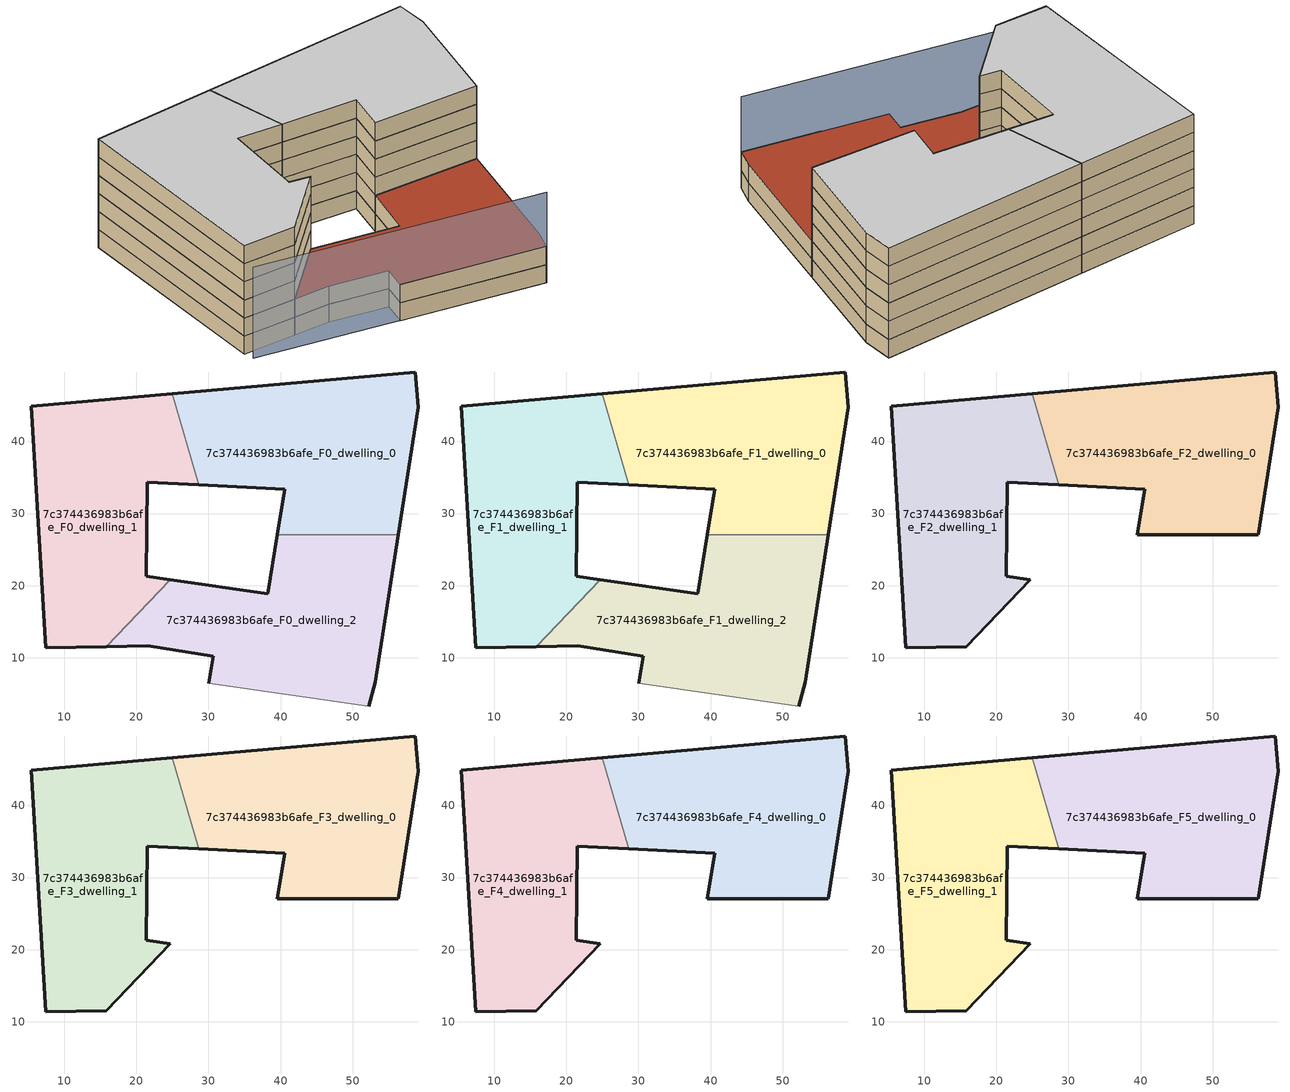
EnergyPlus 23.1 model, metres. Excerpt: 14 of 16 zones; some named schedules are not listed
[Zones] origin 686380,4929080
7c374436983b6afe_F0_dwelling_0
 floor ground (EU_floor_Construction): 56.32,27.08 59.07,44.71 58.64,49.61 25.01,46.62 28.64,33.96 40.54,33.33 39.52,27.08 z0
 wall outside (EU_wall_Construction): 39.52,27.08 40.54,33.33 28.64,33.96 / 25.01,46.62 58.64,49.61 59.07,44.71 56.32,27.08 z0:3
 wall to 7c374436983b6afe_F0_dwelling_2 (EU_wall_Construction): 56.32,27.08 39.52,27.08 z0:3
 wall to 7c374436983b6afe_F0_dwelling_1 (EU_wall_Construction): 28.64,33.96 25.01,46.62 z0:3
7c374436983b6afe_F0_dwelling_1
 floor ground (EU_floor_Construction): 24.69,20.84 21.41,21.32 21.54,34.33 28.64,33.96 25.01,46.62 5.45,44.88 7.44,11.37 15.87,11.54 z0
 wall outside (EU_wall_Construction): 28.64,33.96 21.54,34.33 21.41,21.32 24.69,20.84 / 15.87,11.54 7.44,11.37 5.45,44.88 25.01,46.62 z0:3
 wall to 7c374436983b6afe_F0_dwelling_2 (EU_wall_Construction): 24.69,20.84 15.87,11.54 z0:3
7c374436983b6afe_F0_dwelling_2
 floor ground (EU_floor_Construction): 52.19,3.33 53.14,6.61 56.32,27.08 39.52,27.08 38.19,18.89 24.69,20.84 15.87,11.54 21.62,11.66 30.65,10.25 30.06,6.5 z0
 wall outside (EU_wall_Construction): 24.69,20.84 38.19,18.89 39.52,27.08 / 56.32,27.08 53.14,6.61 52.19,3.33 / 30.06,6.5 30.65,10.25 21.62,11.66 15.87,11.54 z0:3
 wall adiabatic (EU_wall_Construction): 52.19,3.33 30.06,6.5 z0:3
7c374436983b6afe_F1_dwelling_0
 floor to 7c374436983b6afe_F0_dwelling_0 (EU_floor_Construction): 56.32,27.08 59.07,44.71 58.64,49.61 25.01,46.62 28.64,33.96 40.54,33.33 39.52,27.08 z3
 wall outside (EU_wall_Construction): 39.52,27.08 40.54,33.33 28.64,33.96 / 25.01,46.62 58.64,49.61 59.07,44.71 56.32,27.08 z3:6
 wall to 7c374436983b6afe_F1_dwelling_2 (EU_wall_Construction): 56.32,27.08 39.52,27.08 z3:6
 wall to 7c374436983b6afe_F1_dwelling_1 (EU_wall_Construction): 28.64,33.96 25.01,46.62 z3:6
7c374436983b6afe_F1_dwelling_1
 floor to 7c374436983b6afe_F0_dwelling_1 (EU_floor_Construction): 24.69,20.84 21.41,21.32 21.54,34.33 28.64,33.96 25.01,46.62 5.45,44.88 7.44,11.37 15.87,11.54 z3
 wall outside (EU_wall_Construction): 28.64,33.96 21.54,34.33 21.41,21.32 24.69,20.84 / 15.87,11.54 7.44,11.37 5.45,44.88 25.01,46.62 z3:6
 wall to 7c374436983b6afe_F1_dwelling_2 (EU_wall_Construction): 24.69,20.84 15.87,11.54 z3:6
7c374436983b6afe_F1_dwelling_2
 floor to 7c374436983b6afe_F0_dwelling_2 (EU_floor_Construction): 52.19,3.33 53.14,6.61 56.32,27.08 39.52,27.08 38.19,18.89 24.69,20.84 15.87,11.54 21.62,11.66 30.65,10.25 30.06,6.5 z3
 wall outside (EU_wall_Construction): 24.69,20.84 38.19,18.89 39.52,27.08 / 56.32,27.08 53.14,6.61 52.19,3.33 / 30.06,6.5 30.65,10.25 21.62,11.66 15.87,11.54 z3:6
 wall adiabatic (EU_wall_Construction): 52.19,3.33 30.06,6.5 z3:6
 roof outside (EU_roof_Construction): 56.32,27.08 53.14,6.61 52.19,3.33 30.06,6.5 30.65,10.25 21.62,11.66 15.87,11.54 24.69,20.84 38.19,18.89 39.52,27.08 z6
7c374436983b6afe_F2_dwelling_0
 floor to 7c374436983b6afe_F1_dwelling_0 (EU_floor_Construction): 56.32,27.08 59.07,44.71 58.64,49.61 25.01,46.62 28.64,33.96 40.54,33.33 39.52,27.08 z6
 wall outside (EU_wall_Construction): 25.01,46.62 58.64,49.61 59.07,44.71 56.32,27.08 39.52,27.08 40.54,33.33 28.64,33.96 z6:9
 wall to 7c374436983b6afe_F2_dwelling_1 (EU_wall_Construction): 28.64,33.96 25.01,46.62 z6:9
7c374436983b6afe_F2_dwelling_1
 floor to 7c374436983b6afe_F1_dwelling_1 (EU_floor_Construction): 24.69,20.84 21.41,21.32 21.54,34.33 28.64,33.96 25.01,46.62 5.45,44.88 7.44,11.37 15.87,11.54 z6
 wall outside (EU_wall_Construction): 28.64,33.96 21.54,34.33 21.41,21.32 24.69,20.84 15.87,11.54 7.44,11.37 5.45,44.88 25.01,46.62 z6:9
7c374436983b6afe_F3_dwelling_0
 floor to 7c374436983b6afe_F2_dwelling_0 (EU_floor_Construction): 56.32,27.08 59.07,44.71 58.64,49.61 25.01,46.62 28.64,33.96 40.54,33.33 39.52,27.08 z9
 wall outside (EU_wall_Construction): 25.01,46.62 58.64,49.61 59.07,44.71 56.32,27.08 39.52,27.08 40.54,33.33 28.64,33.96 z9:12
 wall to 7c374436983b6afe_F3_dwelling_1 (EU_wall_Construction): 28.64,33.96 25.01,46.62 z9:12
7c374436983b6afe_F3_dwelling_1
 floor to 7c374436983b6afe_F2_dwelling_1 (EU_floor_Construction): 24.69,20.84 21.41,21.32 21.54,34.33 28.64,33.96 25.01,46.62 5.45,44.88 7.44,11.37 15.87,11.54 z9
 wall outside (EU_wall_Construction): 28.64,33.96 21.54,34.33 21.41,21.32 24.69,20.84 15.87,11.54 7.44,11.37 5.45,44.88 25.01,46.62 z9:12
7c374436983b6afe_F4_dwelling_0
 floor to 7c374436983b6afe_F3_dwelling_0 (EU_floor_Construction): 56.32,27.08 59.07,44.71 58.64,49.61 25.01,46.62 28.64,33.96 40.54,33.33 39.52,27.08 z12
 wall outside (EU_wall_Construction): 25.01,46.62 58.64,49.61 59.07,44.71 56.32,27.08 39.52,27.08 40.54,33.33 28.64,33.96 z12:15
 wall to 7c374436983b6afe_F4_dwelling_1 (EU_wall_Construction): 28.64,33.96 25.01,46.62 z12:15
7c374436983b6afe_F4_dwelling_1
 floor to 7c374436983b6afe_F3_dwelling_1 (EU_floor_Construction): 24.69,20.84 21.41,21.32 21.54,34.33 28.64,33.96 25.01,46.62 5.45,44.88 7.44,11.37 15.87,11.54 z12
 wall outside (EU_wall_Construction): 28.64,33.96 21.54,34.33 21.41,21.32 24.69,20.84 15.87,11.54 7.44,11.37 5.45,44.88 25.01,46.62 z12:15
7c374436983b6afe_F5_dwelling_0
 floor to 7c374436983b6afe_F4_dwelling_0 (EU_floor_Construction): 56.32,27.08 59.07,44.71 58.64,49.61 25.01,46.62 28.64,33.96 40.54,33.33 39.52,27.08 z15
 wall outside (EU_wall_Construction): 25.01,46.62 58.64,49.61 59.07,44.71 56.32,27.08 39.52,27.08 40.54,33.33 28.64,33.96 z15:18
 wall to 7c374436983b6afe_F5_dwelling_1 (EU_wall_Construction): 28.64,33.96 25.01,46.62 z15:18
 ceiling to 7c374436983b6afe_F6_dwelling_0 (EU_floor_Construction): 58.64,49.61 59.07,44.71 56.32,27.08 39.52,27.08 40.54,33.33 28.64,33.96 25.01,46.62 z18
7c374436983b6afe_F5_dwelling_1
 floor to 7c374436983b6afe_F4_dwelling_1 (EU_floor_Construction): 24.69,20.84 21.41,21.32 21.54,34.33 28.64,33.96 25.01,46.62 5.45,44.88 7.44,11.37 15.87,11.54 z15
 wall outside (EU_wall_Construction): 28.64,33.96 21.54,34.33 21.41,21.32 24.69,20.84 15.87,11.54 7.44,11.37 5.45,44.88 25.01,46.62 z15:18
 ceiling to 7c374436983b6afe_F6_dwelling_1 (EU_floor_Construction): 25.01,46.62 28.64,33.96 21.54,34.33 21.41,21.32 24.69,20.84 15.87,11.54 7.44,11.37 5.45,44.88 z18
shading: 7.94,9.97 52.19,3.33 z0:15
[Building]
EU S2 Campaign: North Axis=0; Terrain=City; Solar Distribution=FullExterior
[Site:Location]
Bologna: Latitude=44.5; Longitude=11.25; Time Zone=1; Elevation=37
[SizingPeriod:WeatherFileDays]
AnnualSizingPeriod: Begin Month=1; Begin Day of Month=1; End Month=12; End Day of Month=31; Day of Week for Start Day=Monday; Use Weather File Daylight Saving Period=No; Use Weather File Rain and Snow Indicators=No
[MATERIAL]
EU_InternalMass_Material: Roughness=MediumRough; Thickness=0.1; Conductivity=1; Density=1800; Specific Heat=900; Thermal Absorptance=0.9; Solar Absorptance=0.7; Visible Absorptance=0.7
[MATERIAL:NOMASS] Roughness=MediumRough; Thermal Absorptance=0.9; Solar Absorptance=0.7; Visible Absorptance=0.7
Name | Thermal Resistance
EU_wall_NoMass | 0.905828
EU_roof_NoMass | 0.37593
EU_floor_NoMass | 0.67114
[CONSTRUCTION]
EU_wall_Construction: EU_wall_NoMass
EU_roof_Construction: EU_roof_NoMass
EU_floor_Construction: EU_floor_NoMass
EU_InternalMass_Construction: EU_InternalMass_Material
[ZONE] Type=1; Multiplier=1; Ceiling Height=autocalculate; Floor Area=autocalculate; Part of Total Floor Area=Yes
Name | Volume
7c374436983b6afe_F0_dwelling_0; 7c374436983b6afe_F1_dwelling_0; 7c374436983b6afe_F2_dwelling_0; 7c374436983b6afe_F3_dwelling_0; 7c374436983b6afe_F4_dwelling_0; 7c374436983b6afe_F5_dwelling_0 | 1706.59
7c374436983b6afe_F0_dwelling_1; 7c374436983b6afe_F1_dwelling_1; 7c374436983b6afe_F2_dwelling_1; 7c374436983b6afe_F3_dwelling_1; 7c374436983b6afe_F4_dwelling_1; 7c374436983b6afe_F5_dwelling_1; 7c374436983b6afe_F0_dwelling_2; 7c374436983b6afe_F1_dwelling_2 | 1706.57
[INTERNALMASS] Construction=EU_InternalMass_Construction
Name | Zone or ZoneList | Surface Area
7c374436983b6afe_F0_dwelling_0_EU_InternalMass | 7c374436983b6afe_F0_dwelling_0 | 568.865
7c374436983b6afe_F0_dwelling_1_EU_InternalMass | 7c374436983b6afe_F0_dwelling_1 | 568.856
7c374436983b6afe_F0_dwelling_2_EU_InternalMass | 7c374436983b6afe_F0_dwelling_2 | 568.856
7c374436983b6afe_F1_dwelling_0_EU_InternalMass | 7c374436983b6afe_F1_dwelling_0 | 568.865
7c374436983b6afe_F1_dwelling_1_EU_InternalMass | 7c374436983b6afe_F1_dwelling_1 | 568.856
7c374436983b6afe_F1_dwelling_2_EU_InternalMass | 7c374436983b6afe_F1_dwelling_2 | 568.856
7c374436983b6afe_F2_dwelling_0_EU_InternalMass | 7c374436983b6afe_F2_dwelling_0 | 853.295
7c374436983b6afe_F2_dwelling_1_EU_InternalMass | 7c374436983b6afe_F2_dwelling_1 | 853.287
7c374436983b6afe_F3_dwelling_0_EU_InternalMass | 7c374436983b6afe_F3_dwelling_0 | 853.295
7c374436983b6afe_F3_dwelling_1_EU_InternalMass | 7c374436983b6afe_F3_dwelling_1 | 853.287
7c374436983b6afe_F4_dwelling_0_EU_InternalMass | 7c374436983b6afe_F4_dwelling_0 | 853.295
7c374436983b6afe_F4_dwelling_1_EU_InternalMass | 7c374436983b6afe_F4_dwelling_1 | 853.287
7c374436983b6afe_F5_dwelling_0_EU_InternalMass | 7c374436983b6afe_F5_dwelling_0 | 853.295
7c374436983b6afe_F5_dwelling_1_EU_InternalMass | 7c374436983b6afe_F5_dwelling_1 | 853.287
[OTHEREQUIPMENT] Fuel Type=Electricity; Design Level Calculation Method=Watts/Area; Power per Zone Floor Area=1; Fraction Latent=0; Fraction Radiant=0; Fraction Lost=0; Carbon Dioxide Generation Rate=0; EndUse Subcategory=EU_Step8_InternalGains
Name | Zone or ZoneList or Space or SpaceList | Schedule
EU_Step8_InternalGain_7c374436983b6afe_F0_dwelling_0_f000 | 7c374436983b6afe_F0_dwelling_0 | EU_Step8_GainSchedule_7c374436983b6afe_F0_dwelling_0_f000
EU_Step8_InternalGain_7c374436983b6afe_F0_dwelling_1_f000 | 7c374436983b6afe_F0_dwelling_1 | EU_Step8_GainSchedule_7c374436983b6afe_F0_dwelling_1_f000
EU_Step8_InternalGain_7c374436983b6afe_F0_dwelling_2_f000 | 7c374436983b6afe_F0_dwelling_2 | EU_Step8_GainSchedule_7c374436983b6afe_F0_dwelling_2_f000
EU_Step8_InternalGain_7c374436983b6afe_F1_dwelling_0_f000 | 7c374436983b6afe_F1_dwelling_0 | EU_Step8_GainSchedule_7c374436983b6afe_F1_dwelling_0_f000
EU_Step8_InternalGain_7c374436983b6afe_F1_dwelling_1_f000 | 7c374436983b6afe_F1_dwelling_1 | EU_Step8_GainSchedule_7c374436983b6afe_F1_dwelling_1_f000
EU_Step8_InternalGain_7c374436983b6afe_F1_dwelling_2_f000 | 7c374436983b6afe_F1_dwelling_2 | EU_Step8_GainSchedule_7c374436983b6afe_F1_dwelling_2_f000
EU_Step8_InternalGain_7c374436983b6afe_F2_dwelling_0_f000 | 7c374436983b6afe_F2_dwelling_0 | EU_Step8_GainSchedule_7c374436983b6afe_F2_dwelling_0_f000
EU_Step8_InternalGain_7c374436983b6afe_F2_dwelling_1_f000 | 7c374436983b6afe_F2_dwelling_1 | EU_Step8_GainSchedule_7c374436983b6afe_F2_dwelling_1_f000
EU_Step8_InternalGain_7c374436983b6afe_F3_dwelling_0_f000 | 7c374436983b6afe_F3_dwelling_0 | EU_Step8_GainSchedule_7c374436983b6afe_F3_dwelling_0_f000
EU_Step8_InternalGain_7c374436983b6afe_F3_dwelling_1_f000 | 7c374436983b6afe_F3_dwelling_1 | EU_Step8_GainSchedule_7c374436983b6afe_F3_dwelling_1_f000
EU_Step8_InternalGain_7c374436983b6afe_F4_dwelling_0_f000 | 7c374436983b6afe_F4_dwelling_0 | EU_Step8_GainSchedule_7c374436983b6afe_F4_dwelling_0_f000
EU_Step8_InternalGain_7c374436983b6afe_F4_dwelling_1_f000 | 7c374436983b6afe_F4_dwelling_1 | EU_Step8_GainSchedule_7c374436983b6afe_F4_dwelling_1_f000
EU_Step8_InternalGain_7c374436983b6afe_F5_dwelling_0_f000 | 7c374436983b6afe_F5_dwelling_0 | EU_Step8_GainSchedule_7c374436983b6afe_F5_dwelling_0_f000
EU_Step8_InternalGain_7c374436983b6afe_F5_dwelling_1_f000 | 7c374436983b6afe_F5_dwelling_1 | EU_Step8_GainSchedule_7c374436983b6afe_F5_dwelling_1_f000
[ZONEVENTILATION:DESIGNFLOWRATE] Schedule=EU_AlwaysOn; Design Flow Rate Calculation Method=AirChanges/Hour; Air Changes per Hour=0.73129; Ventilation Type=Natural; Fan Pressure Rise=0; Fan Total Efficiency=1; Constant Term Coefficient=1; Temperature Term Coefficient=0; Velocity Term Coefficient=0; Velocity Squared Term Coefficient=0; Minimum Indoor Temperature=-100; Maximum Indoor Temperature=100; Delta Temperature=-100; Minimum Outdoor Temperature=-100; Maximum Outdoor Temperature=100; Maximum Wind Speed=40
Name | Zone or ZoneList or Space or SpaceList
EU_ConstantAir_7c374436983b6afe_F0_dwelling_0 | 7c374436983b6afe_F0_dwelling_0
EU_ConstantAir_7c374436983b6afe_F0_dwelling_1 | 7c374436983b6afe_F0_dwelling_1
EU_ConstantAir_7c374436983b6afe_F0_dwelling_2 | 7c374436983b6afe_F0_dwelling_2
EU_ConstantAir_7c374436983b6afe_F1_dwelling_0 | 7c374436983b6afe_F1_dwelling_0
EU_ConstantAir_7c374436983b6afe_F1_dwelling_1 | 7c374436983b6afe_F1_dwelling_1
EU_ConstantAir_7c374436983b6afe_F1_dwelling_2 | 7c374436983b6afe_F1_dwelling_2
EU_ConstantAir_7c374436983b6afe_F2_dwelling_0 | 7c374436983b6afe_F2_dwelling_0
EU_ConstantAir_7c374436983b6afe_F2_dwelling_1 | 7c374436983b6afe_F2_dwelling_1
EU_ConstantAir_7c374436983b6afe_F3_dwelling_0 | 7c374436983b6afe_F3_dwelling_0
EU_ConstantAir_7c374436983b6afe_F3_dwelling_1 | 7c374436983b6afe_F3_dwelling_1
EU_ConstantAir_7c374436983b6afe_F4_dwelling_0 | 7c374436983b6afe_F4_dwelling_0
EU_ConstantAir_7c374436983b6afe_F4_dwelling_1 | 7c374436983b6afe_F4_dwelling_1
EU_ConstantAir_7c374436983b6afe_F5_dwelling_0 | 7c374436983b6afe_F5_dwelling_0
EU_ConstantAir_7c374436983b6afe_F5_dwelling_1 | 7c374436983b6afe_F5_dwelling_1
[HVACTEMPLATE:THERMOSTAT] Constant Heating Setpoint=20; Constant Cooling Setpoint=50
EU_HeatOnly_7c374436983b6afe_F0_dwelling_0; EU_HeatOnly_7c374436983b6afe_F0_dwelling_1; EU_HeatOnly_7c374436983b6afe_F0_dwelling_2; EU_HeatOnly_7c374436983b6afe_F1_dwelling_0; EU_HeatOnly_7c374436983b6afe_F1_dwelling_1; EU_HeatOnly_7c374436983b6afe_F1_dwelling_2; EU_HeatOnly_7c374436983b6afe_F2_dwelling_0; EU_HeatOnly_7c374436983b6afe_F2_dwelling_1; EU_HeatOnly_7c374436983b6afe_F3_dwelling_0; EU_HeatOnly_7c374436983b6afe_F3_dwelling_1; EU_HeatOnly_7c374436983b6afe_F4_dwelling_0; EU_HeatOnly_7c374436983b6afe_F4_dwelling_1; EU_HeatOnly_7c374436983b6afe_F5_dwelling_0; EU_HeatOnly_7c374436983b6afe_F5_dwelling_1; EU_HeatOnly_7c374436983b6afe_F6_dwelling_0; EU_HeatOnly_7c374436983b6afe_F6_dwelling_1
[HVACTEMPLATE:ZONE:IDEALLOADSAIRSYSTEM] System Availability Schedule=EU_AlwaysOn; Maximum Heating Supply Air Temperature=50; Minimum Cooling Supply Air Temperature=13; Maximum Heating Supply Air Humidity Ratio=0.0156; Minimum Cooling Supply Air Humidity Ratio=0.0077; Heating Limit=NoLimit; Cooling Limit=NoLimit; Heating Availability Schedule=EU_AlwaysOn; Cooling Availability Schedule=EU_CoolingOff; Dehumidification Control Type=ConstantSensibleHeatRatio; Cooling Sensible Heat Ratio=0.7; Dehumidification Setpoint=60; Humidification Control Type=None; Humidification Setpoint=30; Outdoor Air Method=None; Outdoor Air Flow Rate per Person=0.00944; Outdoor Air Flow Rate per Zone Floor Area=0; Outdoor Air Flow Rate per Zone=0; Demand Controlled Ventilation Type=None; Outdoor Air Economizer Type=NoEconomizer; Heat Recovery Type=None; Sensible Heat Recovery Effectiveness=0.7; Latent Heat Recovery Effectiveness=0.65
Name | Template Thermostat
7c374436983b6afe_F0_dwelling_0 | EU_HeatOnly_7c374436983b6afe_F0_dwelling_0
7c374436983b6afe_F0_dwelling_1 | EU_HeatOnly_7c374436983b6afe_F0_dwelling_1
7c374436983b6afe_F0_dwelling_2 | EU_HeatOnly_7c374436983b6afe_F0_dwelling_2
7c374436983b6afe_F1_dwelling_0 | EU_HeatOnly_7c374436983b6afe_F1_dwelling_0
7c374436983b6afe_F1_dwelling_1 | EU_HeatOnly_7c374436983b6afe_F1_dwelling_1
7c374436983b6afe_F1_dwelling_2 | EU_HeatOnly_7c374436983b6afe_F1_dwelling_2
7c374436983b6afe_F2_dwelling_0 | EU_HeatOnly_7c374436983b6afe_F2_dwelling_0
7c374436983b6afe_F2_dwelling_1 | EU_HeatOnly_7c374436983b6afe_F2_dwelling_1
7c374436983b6afe_F3_dwelling_0 | EU_HeatOnly_7c374436983b6afe_F3_dwelling_0
7c374436983b6afe_F3_dwelling_1 | EU_HeatOnly_7c374436983b6afe_F3_dwelling_1
7c374436983b6afe_F4_dwelling_0 | EU_HeatOnly_7c374436983b6afe_F4_dwelling_0
7c374436983b6afe_F4_dwelling_1 | EU_HeatOnly_7c374436983b6afe_F4_dwelling_1
7c374436983b6afe_F5_dwelling_0 | EU_HeatOnly_7c374436983b6afe_F5_dwelling_0
7c374436983b6afe_F5_dwelling_1 | EU_HeatOnly_7c374436983b6afe_F5_dwelling_1
[SIZING:ZONE] Zone Cooling Design Supply Air Temperature Input Method=SupplyAirTemperature; Zone Cooling Design Supply Air Temperature=13; Zone Heating Design Supply Air Temperature Input Method=SupplyAirTemperature; Zone Heating Design Supply Air Temperature=50; Zone Cooling Design Supply Air Humidity Ratio=0.008; Zone Heating Design Supply Air Humidity Ratio=0.008; Cooling Design Air Flow Method=DesignDay; Cooling Design Air Flow Rate=0; Cooling Minimum Air Flow per Zone Floor Area=0.000762; Cooling Minimum Air Flow=0; Cooling Minimum Air Flow Fraction=0.2; Heating Design Air Flow Method=DesignDay; Heating Design Air Flow Rate=0; Heating Maximum Air Flow per Zone Floor Area=0.002032; Heating Maximum Air Flow=0.141576; Heating Maximum Air Flow Fraction=0.3; Account for Dedicated Outdoor Air System=No; Dedicated Outdoor Air System Control Strategy=NeutralSupplyAir; Dedicated Outdoor Air Low Setpoint Temperature for Design=autosize; Dedicated Outdoor Air High Setpoint Temperature for Design=autosize; Zone Load Sizing Method=Sensible Load Only No Latent Load; Zone Latent Cooling Design Supply Air Humidity Ratio Input Method=HumidityRatioDifference; Zone Cooling Design Supply Air Humidity Ratio Difference=0.005; Zone Latent Heating Design Supply Air Humidity Ratio Input Method=HumidityRatioDifference; Zone Humidification Design Supply Air Humidity Ratio Difference=0.005
7c374436983b6afe_F0_dwelling_0; 7c374436983b6afe_F0_dwelling_1; 7c374436983b6afe_F0_dwelling_2; 7c374436983b6afe_F1_dwelling_0; 7c374436983b6afe_F1_dwelling_1; 7c374436983b6afe_F1_dwelling_2; 7c374436983b6afe_F2_dwelling_0; 7c374436983b6afe_F2_dwelling_1; 7c374436983b6afe_F3_dwelling_0; 7c374436983b6afe_F3_dwelling_1; 7c374436983b6afe_F4_dwelling_0; 7c374436983b6afe_F4_dwelling_1; 7c374436983b6afe_F5_dwelling_0; 7c374436983b6afe_F5_dwelling_1
[SCHEDULE:FILE] Column Number=1; Rows to Skip at Top=0; Number of Hours of Data=8760; Column Separator=Comma; Interpolate to Timestep=No; Minutes per Item=60; Adjust Schedule for Daylight Savings=Yes
Name | File
EU_Step8_GainSchedule_7c374436983b6afe_F0_dwelling_0_f000 | ../../schedules/7c374436983b6afe/7c374436983b6afe_F0_dwelling_0_f000_gain.csv
EU_Step8_GainSchedule_7c374436983b6afe_F0_dwelling_1_f000 | ../../schedules/7c374436983b6afe/7c374436983b6afe_F0_dwelling_1_f000_gain.csv
EU_Step8_GainSchedule_7c374436983b6afe_F0_dwelling_2_f000 | ../../schedules/7c374436983b6afe/7c374436983b6afe_F0_dwelling_2_f000_gain.csv
EU_Step8_GainSchedule_7c374436983b6afe_F1_dwelling_0_f000 | ../../schedules/7c374436983b6afe/7c374436983b6afe_F1_dwelling_0_f000_gain.csv
